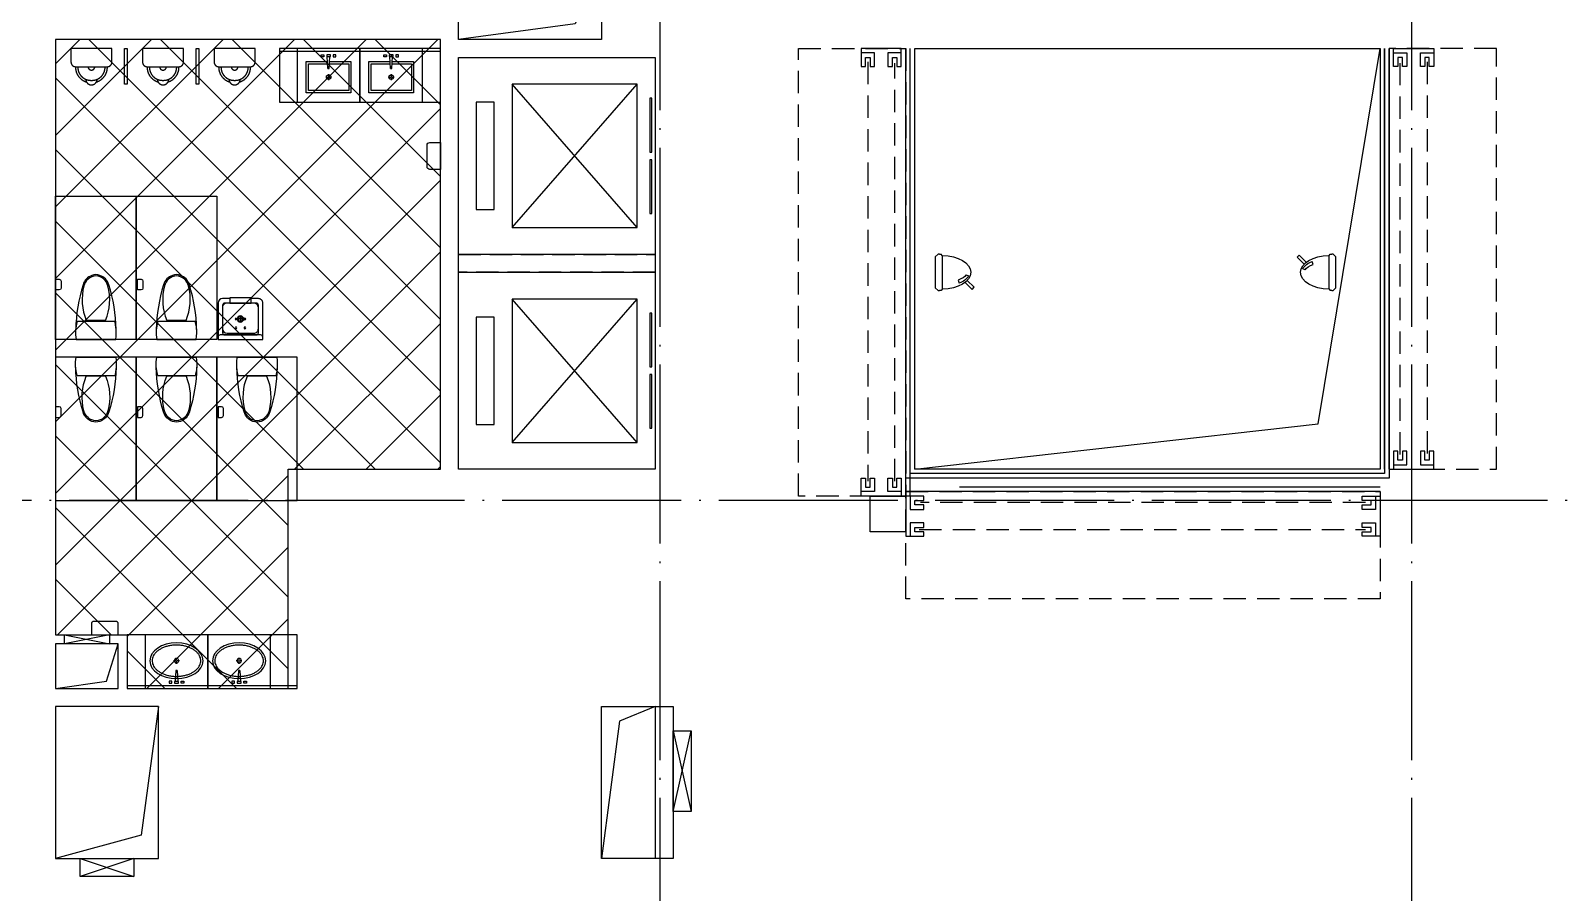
# Model space of a CAD drawing. Extents: x -186750 to 855523, y -12902 to 560425.
# Drawn here: x 715643 to 732738, y 190622 to 200250 of the extents above; entities that cross this region are included whole.
import ezdxf
from ezdxf.xclip import XClip

# ---------------------------------------------------------------- set-up
doc = ezdxf.new("R2010")
doc.units = 0
doc.header["$LTSCALE"] = 1000
doc.header["$MEASUREMENT"] = 0
doc.header["$XCLIPFRAME"] = 0
for name, pattern in [('104-10 轴网$0$DOTE', [2.4200000000000004, 2, -0.2, 0.02, -0.2]), ('X-104 8#10#平面$0$109-34 轴网$0$L1$0$$AUDIT_BAD_LTYPE1', [0]), ('X-104 8#10#平面$0$CACHE', [0.375, 0.25, -0.125]), ('X-104 8#10#平面$0$DASH', [0.35, 0.25, -0.1])]:
    doc.linetypes.add(name, pattern=pattern)
for name, color, linetype in [('104-10 轴网$0$A_AXIS-轴线', 252, '104-10 轴网$0$DOTE'), ('X-104 8#10#平面$0$A-E_栏杆', 252, 'Continuous'), ('X-104 8#10#平面$0$A-E_电梯', 252, 'Continuous'), ('X-104 8#10#平面$0$A-FC', 252, 'X-104 8#10#平面$0$CACHE'), ('X-104 8#10#平面$0$A-I_卫-洁具', 8, 'Continuous'), ('X-104 8#10#平面$0$A-TECH_暖通', 162, 'Continuous'), ('X-104 8#10#平面$0$A-TECH_结构', 252, 'Continuous'), ('X-104 8#10#平面$0$A_STR-砌块墙', 121, 'Continuous'), ('XF-SP', 3, 'Continuous')]:
    doc.layers.add(name, color=color, linetype=linetype)
doc.layers.add('X-104 8#10#平面$0$04-不打印_辅助线', color=165, linetype='Continuous', plot=False)

# ---------------------------------------------------------------- blocks, each defined once
blk = doc.blocks.new('A$C76392DCF')
at = {"layer": 'XF-SP', "color": 1}
for p, q in [((-78.04468458890915, 188.2926807403564, -2.29922149632759), (-63.840915620327, 201.4861493110657, -2.29922149632759)), ((-78.04468458890915, 188.2926807403564, -2.29922149632759), (-78.04468458890915, -188.2926807403564, -2.29922149632759)), ((-47.49468922615051, 201.4861493110657, -2.29922149632759), (-63.840915620327, 201.4861493110657, -2.29922149632759)), ((-47.49468922615051, 201.4861493110657, -2.29922149632759), (-31.14846283197403, 201.4861493110657, -2.29922149632759)), ((0, 172.5532464981079, -2.29922149632759), (-31.14846283197403, 201.4861493110657, -2.29922149632759)), ((0, 172.5532464981079, -2.29922149632759), (0, -172.5532464981079, -2.29922149632759)), ((-433.730224609375, -167.7624659538269, -2.29922149632759), (-357.0223963856697, -91.05463790893555, -2.29922149632759)), ((-409.8053684234619, -191.68732213974, -2.29922149632759), (-433.730224609375, -167.7624659538269, -2.29922149632759)), ((-331.940803527832, -113.8227572441101, -2.29922149632759), (-409.8053684234619, -191.68732213974, -2.29922149632759)), ((-345.656526684761, -27.58694744110107, -2.29922149632759), (-369.1038788557053, -40.43288040161133, -2.29922149632759)), ((-255.8380616307259, -86.14176654815674, -2.29922149632759), (-265.8596476316452, -122.3982391357422, -2.29922149632759)), ((-78.04468458890915, -188.2926807403564, -2.29922149632759), (-63.840915620327, -201.4861493110657, -2.29922149632759)), ((-63.840915620327, -201.4861493110657, -2.29922149632759), (-47.49468922615051, -201.4861493110657, -2.29922149632759)), ((-31.14846283197403, -201.4861493110657, -2.29922149632759), (-47.49468922615051, -201.4861493110657, -2.29922149632759)), ((0, -172.5532464981079, -2.29922149632759), (-31.14846283197403, -201.4861493110657, -2.29922149632759))]:
    blk.add_line(p, q, dxfattribs=at)
for centre, major_axis, ratio, start_param, end_param in [((-78.04468458890915, 0, -2.29922149632759), (318.7224009037018, 8.15662501772944e-07), 0.59077328799756, 1.570796325312355, 4.712388978902148), ((-134.4073477983475, -0.3474969863891602, -2.29922149632759), (244.2400247634274, 1.431923833056956e-06), 0.5929162365196393, 3.422061517546633, 4.1440777588811), ((-133.3314225077629, 5.574321746826172, -2.29922149632759), (222.7212567325529, 7.823074151998268e-07), 0.4930909647677236, 3.448335509540243, 4.129971258990613)]:
    blk.add_ellipse(centre, major_axis=major_axis, ratio=ratio, start_param=start_param, end_param=end_param, dxfattribs=at)
blk = doc.blocks.new('104-10 轴网')
at = {"layer": '104-10 轴网$0$A_AXIS-轴线', "linetype": '104-10 轴网$0$DOTE'}
for p, q in [((137229.5977508624, 40099.99999999987), (137229.5977508621, -6500.000000000186)), ((145629.5977508624, 40099.99999999987), (145629.5977508621, -6500.000000000186)), ((168929.5977508623, 16799.99999999987), (113929.5977508621, 16799.99999999982))]:
    blk.add_line(p, q, dxfattribs=at)
blk = doc.blocks.new('X-104 8#10#平面$0$meae')
for p, q in [((-215.039999999979, 0), (-243.7679999999818, 0)), ((-210, 5.039999999979045), (-210, 32.76000000000931)), ((-176.7359999999753, 0), (-204.9599999999627, 0)), ((-99.54815868195146, 8), (21.68149024352897, 14.3899337600451)), ((-99.54815868195146, -7.999999999941792), (-99.54815868195146, 8)), ((21.68149024352897, -14.3899337601033), (21.68149024352897, 14.3899337600451)), ((-210, -32.25599999999395), (-210, -5.039999999979045)), ((-99.54815868195146, -8.000000000058208), (21.68149024352897, -14.3899337601033))]:
    blk.add_line(p, q)
at = {"const_width": 0.8399999999999999}
blk.add_lwpolyline([(-209.5800000000163, -0.1400000000139698, -0.9999999999999999), (-210.4199999999837, -0.1400000000139698, -0.9999999999999999)], format="xyb", close=True, dxfattribs=at)
for points in [[(17.19145484233741, 81.35012003820157), (40, 81.35012003820157), (39.99999999994179, 51.35012003820157), (17.1914548422792, 51.35012003820157)], [(21.68149024352897, 21.35012003820157), (40, 21.35012003820157), (40, -21.35012003820157), (21.68149024352897, -21.35012003820157)], [(17.19145484233741, -81.35012003820157), (40, -81.35012003820157), (39.99999999994179, -51.35012003820157), (17.1914548422792, -51.35012003820157)]]:
    blk.add_lwpolyline(points, close=True)
blk.add_circle((-210, 0), 25.2)
blk.add_ellipse((-210, 0), major_axis=(0, -296.8388870928175), ratio=0.6737661697857759)
at = {"color": 8}
blk.add_open_spline([(-210, -271.838887092832), (-201.6286662275088, -271.838887092832), (-193.2556980797672, -270.8834744876949), (-176.5567826171755, -267.0318226981908), (-168.2292954665609, -264.1331208487391), (-151.7464247078751, -256.3412992825033), (-143.592075161112, -251.4461166422116), (-127.6688291439204, -239.6628589069005), (-119.9016611408442, -232.7743547918508), (-105.0053654383519, -217.100718463771), (-97.87740360945463, -208.3160983382841), (-84.50442564953119, -189.0367220979533), (-78.25994529254967, -178.5426552897552), (-66.86596525227651, -156.1005802754662), (-61.71665413689334, -144.1531549534993), (-52.68240508378949, -119.1104159536771), (-48.79751711455174, -106.0155586157343), (-42.41598126577446, -79.01830609660828), (-39.91934085072717, -65.11628590768669), (-36.39207964838715, -36.86706837144447), (-35.3614577781409, -22.5202054088586), (-34.79793056182098, 6.244822261855006), (-35.26502483320655, 20.66266644134885), (-37.68259151588427, 49.19399507466005), (-39.63306519814068, 63.30715293157846), (-44.95700291811954, 90.86129060061648), (-48.33046480413759, 104.3019146881416), (-56.39392556494568, 130.1611448710319), (-61.0838973345235, 142.5793309712317), (-71.62818411248736, 166.0733063118532), (-77.48238030000357, 177.1485642623738), (-90.15903716551838, 197.6798496269621), (-96.98112566315103, 207.1352148510632), (-111.3602107425686, 224.2113378457143), (-118.9163064261083, 231.8314545630128), (-134.510733252624, 245.1036245926516), (-142.547481424408, 250.7556368449004), (-158.868371842138, 260.0530890176306), (-167.1509793659789, 263.6999722997425), (-183.7976203592261, 269.0257272459567), (-192.162095878215, 270.7072330619558), (-208.8995512870024, 272.153067119536), (-217.2755150526064, 271.9185741905239), (-234.0031495776493, 269.526916392555), (-242.3573442720808, 267.3679324407713), (-258.9526960913208, 261.0731867576833), (-267.1936322519905, 256.9349128940958), (-283.3781850557425, 246.65468100406), (-291.3201072766096, 240.5117016318836), (-306.6623222918133, 226.2813428560039), (-314.0611830068519, 218.1942343084957), (-328.0653621423407, 200.2301868745126), (-334.6699371464783, 190.353927289194), (-346.859358667396, 169.044026111078), (-352.4439172392595, 157.6110181525), (-362.4072642970132, 133.476927122334), (-366.7859668953461, 120.7763437553076), (-374.1964356524404, 94.43610308453208), (-377.2281845823745, 80.79684587812517), (-381.8495765395346, 52.93462008907227), (-383.4392193020904, 38.71199739631265), (-385.1273327118251, 10.0537408667733), (-385.225804392132, -4.381569712015335), (-383.9285565786413, -33.08909023553133), (-382.5328362500295, -47.36097819061251), (-378.2902226594742, -75.36972922243876), (-375.4433290168527, -89.10625087702647), (-368.3874579074909, -115.6863969620317), (-364.1784936326439, -128.529630749661), (-354.5335200406262, -152.9902308470919), (-349.097582319926, -164.6071133053629), (-337.1786070214584, -186.3198765731067), (-330.6958189697471, -196.415140855941), (-316.9037533847149, -214.843760280055), (-309.5951420506462, -223.1764269854757), (-294.4000191528467, -237.9131964488188), (-286.5148495539906, -244.3169298697612), (-270.41386736813, -255.1213227973203), (-262.1997869724291, -259.5227866767091), (-245.6385630253353, -266.3373192788567), (-237.2919559226721, -268.7527736420161), (-222.6272707111784, -271.2949484957498), (-216.3134306632564, -271.838887092832), (-210, -271.838887092832)], degree=3, knots=[0, 0, 0, 0, 0.1541728099079682, 0.1541728099079682, 0.3083456198159364, 0.3083456198159364, 0.4625184297239047, 0.4625184297239047, 0.6166912396318729, 0.6166912396318729, 0.7708640495398411, 0.7708640495398411, 0.9250368594478093, 0.9250368594478093, 1.079209669355778, 1.079209669355778, 1.233382479263746, 1.233382479263746, 1.387555289171714, 1.387555289171714, 1.541728099079682, 1.541728099079682, 1.69590090898765, 1.69590090898765, 1.850073718895619, 1.850073718895619, 2.004246528803587, 2.004246528803587, 2.158419338711555, 2.158419338711555, 2.312592148619523, 2.312592148619523, 2.466764958527492, 2.466764958527492, 2.62093776843546, 2.62093776843546, 2.775110578343428, 2.775110578343428, 2.929283388251396, 2.929283388251396, 3.083456198159364, 3.083456198159364, 3.237629008067333, 3.237629008067333, 3.391801817975301, 3.391801817975301, 3.545974627883269, 3.545974627883269, 3.700147437791237, 3.700147437791237, 3.854320247699206, 3.854320247699206, 4.008493057607174, 4.008493057607174, 4.162665867515142, 4.162665867515142, 4.31683867742311, 4.31683867742311, 4.471011487331078, 4.471011487331078, 4.625184297239047, 4.625184297239047, 4.779357107147015, 4.779357107147015, 4.933529917054983, 4.933529917054983, 5.087702726962951, 5.087702726962951, 5.24187553687092, 5.24187553687092, 5.396048346778888, 5.396048346778888, 5.550221156686856, 5.550221156686856, 5.704393966594824, 5.704393966594824, 5.858566776502792, 5.858566776502792, 6.012739586410761, 6.012739586410761, 6.166912396318729, 6.166912396318729, 6.283185307179586, 6.283185307179586, 6.283185307179586, 6.283185307179586], dxfattribs=at)
at = {"layer": 'X-104 8#10#平面$0$04-不打印_辅助线'}
blk.add_lwpolyline([(-499.9999999998836, -349.9999999999418), (-499.9999999998836, 350.0000000000582), (100.0000000001164, 350.0000000000582), (100.0000000001164, -349.9999999999418)], close=True, dxfattribs=at)
blk = doc.blocks.new('X-104 8#10#平面$0$A-toilet-F2$0$A-toilet-F3$0$$plan$00000388')
for p, q in [((-202.5, -209.53125), (-202.5, 209.53125)), ((0, -220.78125), (0, 220.78125)), ((-211.7636100000016, 107.6506163835302), (-211.7636100000016, -107.6506388835276))]:
    blk.add_line(p, q)
blk.add_lwpolyline([(-202.4999999999999, -209.5312499999999), (-151.5815775000015, -220.9312574999972), (-102.2263650000007, -226.3893074999992), (-50.17650749999908, -226.3893074999992), (8.526512829121202e-14, -220.7812499999999)])
for centre, radius, start, end in [((-70.50223739520334, -1596.893304158019), 1822.905267548176, 91.22236801686525, 107.2477400730136), ((-76.17188249999913, -236.25), 463.3354349999999, 97.73994600000086, 105.8219819999994), ((-76.17188249999913, -236.25), 463.3354349999999, 80.5376779999934, 97.73994600000086), ((-595.175017904075, 0), 128.7061108459815, 159.5476091936029, 200.4523908063857), ((-562.4982811024126, -12.18639293920603), 163.5812782416205, 107.2477400730136, 159.5476091936029), ((-580.3665348804823, -1.124999869261956e-05), 128.7061108459815, 136.8542646013629, 223.1457353986371), ((-555.5449209055997, -23.26485846064998), 162.7261878014058, 104.7785650587778, 136.8542646013629), ((-443.4417002224786, -448.2021481943076), 602.2018211347165, 67.37374387746667, 104.7785650587778), ((-562.4982811024126, 12.18639293920603), 163.5812782416205, 200.4523908063857, 252.7522599269864), ((-555.5449209055997, 23.26483596065259), 162.7261878014058, 223.1457353986371, 255.2214349412222), ((-70.50223739520334, 1596.893304158019), 1822.905267548176, 252.7522599269864, 268.7776319831348), ((-443.4417002224786, 448.2021256943101), 602.2018211347165, 255.2214349412222, 292.6262561225334)]:
    blk.add_arc(centre, radius, start, end)
blk = doc.blocks.new('X-104 8#10#平面$0$hgfasg')
at = {"layer": 'X-104 8#10#平面$0$04-不打印_辅助线'}
blk.add_lwpolyline([(-450, 1599.999999999709), (450, 1599.999999999651), (450, -3.492459654808044e-10), (-450, -2.91038304567337e-10)], close=True, dxfattribs=at)
at = {"rotation": 270}
blk.add_blockref('X-104 8#10#平面$0$A-toilet-F2$0$A-toilet-F3$0$$plan$00000388', (0, 0), dxfattribs=at)
blk = doc.blocks.new('X-104 8#10#平面$0$hgfd')
at = {"color": 8}
for p, q in [((-38.49999971458601, 228.000000048185), (38.50000028541399, 227.9999999518077)), ((3.335953806526959e-07, 266.5000000000036), (2.372253220528364e-07, 189.5000000000036))]:
    blk.add_line(p, q, dxfattribs=at)
for points in [[(250, -3.504792402964085e-07), (-249.9999999999927, 3.504792402964085e-07), (-249.9999994917889, 406.0000003504792, -0.4142135623732199), (-199.9999994292011, 456.0000002878987), (-119.9999994292084, 456.0000001877597), (-119.9999994166865, 466.000000187767), (120.0000005833208, 465.9999998122548), (120.0000005708062, 455.9999998122548), (200.000000570777, 455.9999997121158, -0.414213562372991), (250.0000005081893, 405.9999996495353)], [(175.000000062566, 49.99999974339516), (-174.9999999374049, 50.00000025659756, -0.4142135623730927), (-199.9999999061183, 75.00000028789145), (-199.9999995230974, 381.0000002878987, -0.414213562373095), (-174.9999994917962, 406.0000002565976), (175.0000005082111, 405.9999997434024, -0.4142135623731322), (200.0000004769245, 380.9999997121085), (200.0000000938744, 74.99999971210127, -0.4142135623730573)], [(250, -3.504792402964085e-07), (-249.9999999999927, 3.504792402964085e-07), (-249.9999999686988, 25.00000035048652, -0.4142135623730971), (-224.9999999373977, 50.00000031918535), (225.0000000625878, 49.99999968082193, -0.4142135623730932), (250.0000000313012, 24.99999964952804)]]:
    blk.add_lwpolyline(points, format="xyb", close=True)
blk.add_lwpolyline([(120.0000005708062, 455.9999998122548), (200.000000570777, 455.9999997121158, -0.414213562373095), (250.0000005081893, 405.9999996495353), (250, -3.504792402964085e-07), (-249.9999999999927, 3.504792402964085e-07), (-249.9999994917889, 406.0000003504792, -0.4142135623730929), (-199.9999994292011, 456.0000002878987), (-119.9999994292084, 456.0000001877597)], format="xyb")
blk.add_lwpolyline([(150.0000000876389, 69.99999977469633), (-149.9999999123756, 70.00000022531094, -0.4142135623730976), (-199.9999998497879, 120.0000002878915), (-199.9999995543913, 356.0000002878842, -0.414213562373095), (-149.9999994918035, 406.0000002253037), (150.0000005081965, 405.9999997746963, -0.414213562373095), (200.0000004456087, 355.9999997121085), (200.0000001502194, 119.9999997121231, -0.4142135623731096)], format="xyb", close=True, dxfattribs=at)
blk.add_lwpolyline([(120.0000005082184, 405.9999998122476), (-119.9999994917889, 406.0000001877524), (-119.9999994166865, 466.000000187767), (120.0000005833208, 465.9999998122548)], close=True)
for centre, radius in [((-49.99999971457146, 228.0000000625914), 10), ((2.854139893315732e-07, 228.0000000000036), 35), ((50.00000028542127, 227.9999999374159), 10), ((-49.99999983975431, 128.0000000625841), 10), ((50.00000016025297, 127.9999999374159), 10)]:
    blk.add_circle(centre, radius)
blk.add_circle((2.854139893315732e-07, 228.0000000000036), 25, dxfattribs=at)
blk = doc.blocks.new('X-104 8#10#平面$0$卫生间')
at = {"layer": 'X-104 8#10#平面$0$A-I_卫-洁具', "ltscale": 0.1}
blk.add_lwpolyline([(29249.99997658384, 18300.0000078821), (31149.99997658456, 18300.00000788411), (31149.99997658456, 18900.00000788411), (29249.99997658384, 18900.0000078821)], close=True, dxfattribs=at)
blk.add_lwpolyline([(29249.9999765839, 18900.00000788417), (29249.9999765839, 18870.00000788417), (31149.99997652085, 18870.00000788397), (31149.99997652428, 18900.00000788411)], dxfattribs=at)
for points in [[(31549.99997658755, 18300.00000787908), (31249.99997658755, 18300.00000787908), (31249.99997658755, 18180.00000787896, 0.414213562373095), (31279.99997658755, 18150.00000787896), (31519.99997658755, 18150.00000787896, 0.414213562373095), (31549.99997658755, 18180.00000787896)], [(27649.9999765533, 12800.00000788734), (27649.9999765533, 13100.00000788734), (27769.99997655342, 13100.00000788734, -0.414213562373095), (27799.99997655342, 13070.00000788734), (27799.99997655342, 12830.00000788734, -0.414213562373095), (27769.99997655342, 12800.00000788734)]]:
    blk.add_lwpolyline(points, format="xyb", close=True, dxfattribs=at)
at = {"layer": 'X-104 8#10#平面$0$A-I_卫-洁具'}
for points in [[(30074.99997657166, 15851.95678070415), (30074.99997657168, 15771.95678070415, 0.4142135623730523), (30094.99997657168, 15751.95678070415), (30134.99997657171, 15751.95678070415), (30134.99997657169, 15871.95678070415), (30094.99997657166, 15871.95678070415, 0.4142135623731306)], [(30974.99997657155, 15851.95678070412), (30974.99997657156, 15771.95678070412, 0.4142135623730523), (30994.99997657156, 15751.95678070412), (31034.99997657159, 15751.95678070412), (31034.99997657158, 15871.95678070412), (30994.99997657155, 15871.95678070412, 0.4142135623731306)], [(31889.99997657165, 15851.95678070426), (31889.99997657166, 15771.95678070426, 0.4142135623730523), (31909.99997657166, 15751.95678070426), (31949.99997657169, 15751.95678070426), (31949.99997657168, 15871.95678070426), (31909.99997657165, 15871.95678070426, 0.4142135623731306)], [(30974.99997657155, 14348.04323506608), (30974.99997657156, 14428.04323506608, -0.4142135623730523), (30994.99997657156, 14448.04323506608), (31034.99997657159, 14448.04323506608), (31034.99997657158, 14328.04323506608), (30994.99997657155, 14328.04323506608, -0.4142135623731306)], [(31889.99997657163, 14348.04323506594), (31889.99997657166, 14428.04323506594, -0.4142135623730523), (31909.99997657166, 14448.04323506594), (31949.99997657169, 14448.04323506594), (31949.99997657166, 14328.04323506594), (31909.99997657163, 14328.04323506594, -0.4142135623731306)]]:
    blk.add_lwpolyline(points, format="xyb", close=True, dxfattribs=at)
at = {"layer": 'X-104 8#10#平面$0$A-I_卫-洁具', "ltscale": 0.1, "xscale": -1}
for name, p, rotation in [('X-104 8#10#平面$0$meae', (29899.9999765845, 18800.00000788434), 270), ('X-104 8#10#平面$0$meae', (30599.9999765845, 18800.00000788411), 270), ('X-104 8#10#平面$0$hgfd', (29884.99997657168, 15000.00000755693), 180)]:
    blk.add_blockref(name, p, dxfattribs=dict(at, rotation=rotation))
for p in [(29699.99997657168, 15200.000007897), (30599.99997657168, 15200.00000788565), (31499.99997657168, 15200.00000788539)]:
    blk.add_blockref('X-104 8#10#平面$0$hgfasg', p, dxfattribs=at)
at = {"layer": 'X-104 8#10#平面$0$A-I_卫-洁具', "ltscale": 0.1, "rotation": 180}
for p in [(30599.99997657168, 15000.00000789596), (31499.99997657168, 15000.00000788481)]:
    blk.add_blockref('X-104 8#10#平面$0$hgfasg', p, dxfattribs=at)
blk = doc.blocks.new('X-104 8#10#平面$0$dfsdgf')
at = {"layer": 'X-104 8#10#平面$0$A-E_栏杆'}
for points in [[(249.9999999999673, -5049.999978165768), (249.9999999969223, -250.0000139501353), (5649.99999998985, -250.0000279002707), (5649.999999992895, -5049.999992115903)], [(299.9999999999673, -5049.999978165768), (299.9999999969514, -300.0000139501353), (5599.99999998985, -300.0000279002707), (5599.999999992895, -5049.999992115903)]]:
    blk.add_lwpolyline(points, dxfattribs=at)
blk = doc.blocks.new('X-104 8#10#平面$0$fdhggh')
at = {"layer": 'X-104 8#10#平面$0$04-不打印_辅助线', "linetype": 'X-104 8#10#平面$0$109-34 轴网$0$L1$0$$AUDIT_BAD_LTYPE1'}
h = blk.add_hatch(dxfattribs=at)
h.set_pattern_fill('多孔材料', color=256, scale=200)
h.set_pattern_definition([(45, (-111356.9507218327, 178200.0000000005), (-400.0004066222933, 400.0004066222933), []), (135, (-111356.9507218327, 178200.0000000005), (-400.0004066222933, -400.0004066222933), [])])
h.paths.add_polyline_path([(14350.00002345038, 200149.9983616374), (10050.00002342847, 200149.9983616374), (10050.0000234285, 193499.9983616375), (10850.00002341266, 193499.9983616375), (10850.00002341272, 192899.9983616325), (12650.00002341619, 192899.9983616323), (12650.00002341621, 195349.9983834741), (14350.0000234468, 195349.9983834712)])
blk.add_lwpolyline([(14350.00002345038, 200149.9983616374), (10050.00002342847, 200149.9983616374), (10050.0000234285, 193499.9983616375), (10850.00002341266, 193499.9983616375), (10850.00002341272, 192899.9983616325), (12650.00002341619, 192899.9983616323), (12650.00002341621, 195349.9983834741), (14350.0000234468, 195349.9983834712), (14350.00002345035, 200149.9983616375)], close=True, dxfattribs=at)
at = {"layer": 'X-104 8#10#平面$0$A-TECH_结构', "linetype": 'X-104 8#10#平面$0$109-34 轴网$0$L1$0$$AUDIT_BAD_LTYPE1'}
blk.add_lwpolyline([(19650.00000000835, 200049.9983616325), (24850.00000000271, 200049.9983616325), (24850.00000013431, 195350.0000209255), (19650.00000013996, 195350.0000209255)], close=True, dxfattribs=at)
blk = doc.blocks.new('A-电梯2222')
for p, q in [((-599.9999999888532, 1800.000000028485), (-599.9999999888532, 2000.000000028485)), ((-599.9999999888532, 2000.000000028485), (599.999999990192, 2000.000000027969)), ((599.999999990192, 2000.000000027969), (599.999999990192, 1800.000000028027)), ((599.999999990192, 1800.000000028027), (-599.9999999888532, 1800.000000028485)), ((-800.0000000021246, 200.0000000191649), (-800.0000000016589, 1600.000000013759)), ((-800.0000000016589, 1600.000000013759), (800.0000000027649, 1600.000000013068)), ((800.0000000027649, 1600.000000013068), (-800.0000000021246, 200.0000000191649)), ((800.0000000021828, 200.0000000184664), (-800.0000000016589, 1600.000000013759)), ((800.0000000027649, 1600.000000013068), (800.0000000021828, 200.0000000184664)), ((800.0000000021828, 200.0000000184664), (-800.0000000021246, 200.0000000191649))]:
    blk.add_line(p, q)
for points in [[(-1100, 0), (1100, 0), (1100, 2200.000000000007), (-1100, 2200.000000000007)], [(-643.3333333326736, 38.08112883746799), (-643.3333333326736, 58.97966308711329), (-43.33333333267365, 58.97966308711329), (-43.33333333267365, 38.08112883746799)], [(43.33333333273185, 38.0811288371915), (43.33333333273185, 58.97966308683681), (643.3333333327319, 58.97966308683681), (643.3333333327319, 38.0811288371915)]]:
    blk.add_lwpolyline(points, close=True)
blk = doc.blocks.new('X-104 8#10#平面$0$jhat')
for p, q in [((-395, -250.0000000000582), (-395, 249.9999999999418)), ((-395, 249.9999999999418), (-44.99999999994179, 249.9999999999418)), ((-44.99999999994179, 249.9999999999418), (-44.99999999994179, 11.73657725605881)), ((-219.9999999999418, 32.25599999987753), (-219.9999999999418, 5.03999999986263)), ((-124.8214514199644, 8.000000000058208), (11.68149024352897, 14.3899337601033)), ((-124.8214514199644, 7.999999999941792), (-124.8214514199644, -8.000000000058208)), ((11.68149024352897, 14.3899337601033), (11.68149024352897, -14.3899337601033)), ((-225.0399999999208, -1.164153218269348e-10), (-253.7679999999236, -1.164153218269348e-10)), ((-219.9999999999418, -5.040000000095461), (-219.9999999999418, -32.76000000012573)), ((-186.7359999999171, -1.164153218269348e-10), (-214.9599999999045, -1.164153218269348e-10)), ((-124.8214514199644, -8.000000000058208), (11.68149024352897, -14.3899337601033)), ((-44.99999999994179, -12.38077738613356), (-44.99999999994179, -250.0000000000582)), ((-44.99999999994179, -250.0000000000582), (-395, -250.0000000000582))]:
    blk.add_line(p, q)
at = {"color": 8}
blk.add_lwpolyline([(-69.99999999994179, -11.06304409715813), (-69.99999999994179, -225.0000000000582), (-370, -225.0000000000582), (-370, 224.9999999999418), (-69.99999999994179, 224.9999999999418), (-69.99999999994179, 10.56628493819153)], dxfattribs=at)
at = {"ltscale": 1000, "const_width": 0.8399999999999999}
blk.add_lwpolyline([(-219.5799999999581, 0.1399999998975545, 0.9999999999999999), (-220.4199999999255, 0.1399999998975545, 0.9999999999999999)], format="xyb", close=True, dxfattribs=at)
for points in [[(7.191454842337407, 81.35012003820157), (30, 81.35012003820157), (30, 51.35012003820157), (7.191454842337407, 51.35012003820157)], [(11.68149024352897, -21.35012003820157), (30, -21.35012003820157), (30, 21.35012003820157), (11.68149024352897, 21.35012003820157)], [(7.191454842337407, -81.35012003820157), (30, -81.35012003820157), (30, -51.35012003820157), (7.191454842337407, -51.35012003820157)]]:
    blk.add_lwpolyline(points, close=True)
blk.add_circle((-219.9999999999418, -1.164153218269348e-10), 25.2)
at = {"layer": 'X-104 8#10#平面$0$04-不打印_辅助线'}
blk.add_lwpolyline([(100.0000000001164, -350), (100.0000000000582, 350), (-499.9999999999418, 350), (-499.9999999998836, -350)], close=True, dxfattribs=at)
blk = doc.blocks.new('X-104 8#10#平面$0$A-toilet-F2$0$A-toilet-F3$0$xb')
for p, q in [((177.7999999998137, 203.2000000000698), (-177.7999999993481, 203.1999999994878)), ((-228.5999999991618, 152.3999999994412), (-228.6000000010245, 9.313225746154785e-10)), ((-228.6000000010245, 9.313225746154785e-10), (228.6000000010245, -9.313225746154785e-10)), ((228.6000000010245, -9.313225746154785e-10), (228.6000000005588, 152.3999999997905))]:
    blk.add_line(p, q)
for centre, radius, start, end in [((-6.349999998696148, 209.549999998766), 171.56755229355, 106.6068803142738, 182.1210963969083), ((-6.349999998696148, 209.549999998766), 146.16755229355, 87.87890362284142, 182.1210963969083), ((9.313225746154785e-10, 342.8999999993248), 63.50000000000001, 1.07073087239469, 178.9292691276053), ((6.350000001490116, 209.549999998766), 146.16755229355, 357.8789036030917, 92.12109637715858), ((6.350000001490116, 209.549999998766), 171.56755229355, 357.8789036030917, 73.39311968572625), ((-177.7999999993481, 152.3999999992084), 50.8, 90, 180), ((1.396983861923218e-09, 203.1999999987893), 38.1, 0, 180), ((177.8000000002794, 152.3999999997905), 50.8, 0, 90)]:
    blk.add_arc(centre, radius, start, end)
blk = doc.blocks.new('X-104 8#10#平面$0$8#核心筒')
at = {"layer": 'X-104 8#10#平面$0$A-I_卫-洁具', "ltscale": 0.1}
for points in [[(10819.99873398323, 21849.99836163709), (10849.99873398323, 21849.99836163709), (10849.99873398323, 21449.99836163709), (10819.99873398323, 21449.99836163709)], [(11619.99873398323, 21849.99836163709), (11649.99873398323, 21849.99836163709), (11649.99873398323, 21449.99836163709), (11619.99873398323, 21449.99836163709)], [(14350.0000234468, 21849.99836163723), (12550.0000234468, 21849.99836163723), (12550.0000234468, 21249.99836163723), (14350.0000234468, 21249.99836163723)]]:
    blk.add_lwpolyline(points, close=True, dxfattribs=at)
blk.add_lwpolyline([(12550.0000234468, 21849.99836163723), (12550.0000234468, 21819.99836163723), (14350.00002344692, 21819.99836163712), (14350.00002345035, 21849.99836163729)], dxfattribs=at)
at = {"layer": 'X-104 8#10#平面$0$A-TECH_结构', "linetype": 'X-104 8#10#平面$0$DASH'}
blk.add_lwpolyline([(14550.00002344679, 19549.99838346642), (16750.00002344628, 19549.99838346642), (16750.00002344628, 19349.99836162853), (14550.00002344679, 19349.99836162853)], close=True, dxfattribs=at)
at = {"layer": 'X-104 8#10#平面$0$A-E_电梯', "xscale": -1, "rotation": 90}
for p in [(16750.0000234468, 20649.99838346642), (16750.0000234468, 18249.99838346642)]:
    blk.add_blockref('A-电梯2222', p, dxfattribs=at)
at = {"layer": 'X-104 8#10#平面$0$A-I_卫-洁具', "ltscale": 0.1}
for name, p, rotation in [('X-104 8#10#平面$0$A-toilet-F2$0$A-toilet-F3$0$xb', (10450.00002342847, 21849.99836163712), 180), ('X-104 8#10#平面$0$A-toilet-F2$0$A-toilet-F3$0$xb', (11250.00002342847, 21849.99836163712), 180), ('X-104 8#10#平面$0$A-toilet-F2$0$A-toilet-F3$0$xb', (12050.00002342847, 21849.99836163712), 180), ('X-104 8#10#平面$0$jhat', (13100.0000234468, 21749.99836163723), 90), ('X-104 8#10#平面$0$jhat', (13800.0000234468, 21749.99836163723), 90)]:
    blk.add_blockref(name, p, dxfattribs=dict(at, rotation=rotation))
blk = doc.blocks.new('X-104 8#10#平面$0$fdsgdfh')
at = {"layer": 'X-104 8#10#平面$0$A-TECH_结构', "linetype": 'X-104 8#10#平面$0$109-34 轴网$0$L1$0$$AUDIT_BAD_LTYPE1'}
for points in [[(18850.00000000291, 25249.99999999994), (20253.73374423392, 25389.46087554155), (20350.00000000176, 25949.99836163723)], [(8450.006772121327, 23450.00106368423), (8450.006772121327, 22149.99999212002), (8921.005071387859, 22309.13151894271), (9050.00674062816, 23450.00099037576), (8450.006772121327, 23450.00099037576)], [(16150.00002344656, 22849.99999211542), (15853.91086440366, 22126.21603221793), (14550.00002344651, 21949.99999211269)], [(16750.00000000237, 14499.99836163232), (16349.02608525718, 14334.72744898006), (16149.99999999524, 12799.99836202263)]]:
    blk.add_lwpolyline(points, dxfattribs=at)
for points in [[(20350.00000000176, 25949.99836163723), (18850.00000000339, 25949.99836163723), (18850.00000000288, 25249.99999999994), (20350.0000000013, 25249.99999999994)], [(8450.000026823487, 24849.99997205439), (9050.000041363295, 24849.99997205439), (9050.000041363295, 23550.00099037652), (8450.000026823487, 23550.00099037652)], [(8450.006772121327, 23450.00106368423), (9050.000045112247, 23450.00106368423), (9050.000045112247, 22149.99999212078), (8450.006772121327, 22149.99999212078)], [(14550.00002344657, 22849.99999211542), (16150.00002344656, 22849.99999211542), (16150.00002344656, 21949.99999211269), (14550.00002344657, 21949.99999211269)], [(10750.0000234124, 15199.99999212098), (10050.00002342812, 15199.99999212098), (10050.00002342812, 14699.99999211595), (10750.0000234124, 14699.99999211595)], [(11199.99999999686, 14499.99999211586), (10050.00002342826, 14499.99999211586), (10050.00002342826, 12799.99999250611), (11199.99999999686, 12799.99999250611)], [(16149.99999999524, 14499.99836163234), (16750.00000000237, 14499.99836163232), (16750.00000000237, 12799.9983620226), (16149.99999999524, 12799.99836202263)]]:
    blk.add_lwpolyline(points, close=True, dxfattribs=at)
at = {"layer": 'X-104 8#10#平面$0$A-TECH_结构'}
for points in [[(8450.000072856463, 23550.000963775), (8450.000026823487, 24849.99997205439), (9050.000045371824, 24850.000040969), (8862.080341181427, 23718.58417392988)], [(24449.99990949356, 23549.99995995202), (24449.99995292602, 24849.99994988367), (24999.99999660569, 24849.99997068744), (24818.80254176581, 23659.58259681691)], [(24449.99993120979, 24849.9999638038), (24999.9999999967, 24849.999988519), (24999.9999999967, 23550.00006035736), (24449.99993120979, 23550.00003564221)]]:
    blk.add_lwpolyline(points, close=True, dxfattribs=at)
for points in [[(10050.00002342812, 14699.99999211595), (10619.39593914832, 14782.85818737998), (10750.0000234124, 15199.99999212098)], [(11199.99999999703, 14499.99999211586), (11005.12674833491, 13061.95794338497), (10050.00002342826, 12799.99999250611)]]:
    blk.add_lwpolyline(points, dxfattribs=at)
blk = doc.blocks.new('*U207')
at = {"layer": 'X-104 8#10#平面$0$A-E_栏杆'}
for points in [[(-5299.999999989996, 50), (0, 50)], [(-5299.999999989996, 0), (-599.9999999950014, 0)]]:
    blk.add_lwpolyline(points, dxfattribs=at)
at = {"layer": 'X-104 8#10#平面$0$A-FC'}
for p, q in [((-150.1205822191259, 475.0000000123109), (-5135.222420518556, 474.9995015044406)), ((-5135.222420518556, 173.9195319662686), (-164.7775794651534, 173.9200283635582))]:
    blk.add_line(p, q, dxfattribs=at)
blk.add_lwpolyline([(0, 50), (-5299.999999990636, 50), (-5299.999999990636, 1250.000000000786), (0, 1250.000000000786)], close=True, dxfattribs=at)
at = {"layer": 'X-104 8#10#平面$0$A-FC', "ltscale": 1000}
for points in [[(-5249.999999982399, 100.0000000116124), (-5249.999999984029, 250.0000000111468), (-5099.999999984262, 250.0000000130094), (-5099.999999983331, 200.0000000130094), (-5199.999999983331, 200.0000000111468), (-5199.999999982865, 150.0000000120781), (-5099.999999983098, 150.0000000130094), (-5099.999999982399, 100.0000000130094), (-5299.999999983796, 100.0000000041618), (-5299.999999987464, 550.0000000041618), (-5099.999999985193, 550.0000000130094), (-5099.999999984728, 500.0000000130094), (-5199.999999984728, 500.0000000120781), (-5199.999999983796, 450.0000000116124), (-5099.999999984029, 450.0000000125438), (-5099.999999984029, 400.0000000130094), (-5249.999999983796, 400.0000000111468), (-5249.999999985193, 550.0000000116124)], [(-50.00000000130967, 100.0000000071886), (-49.99999999967986, 250.000000006723), (-199.999999999447, 250.0000000085856), (-200.0000000003783, 200.0000000085856), (-100.0000000003783, 200.000000006723), (-100.000000000844, 150.0000000076543), (-200.0000000006112, 150.0000000085856), (-200.0000000013097, 100.0000000085856), (8.731149137020111e-11, 99.99999999973807), (3.754394128918648e-09, 549.9999999997381), (-199.9999999985157, 550.0000000085856), (-199.9999999989814, 500.0000000085856), (-99.99999999898137, 500.0000000076543), (-99.99999999991269, 450.0000000071886), (-199.9999999996799, 450.00000000812), (-199.9999999996799, 400.0000000085856), (-49.99999999991269, 400.000000006723), (-49.9999999985157, 550.0000000071886)]]:
    blk.add_lwpolyline(points, dxfattribs=at)
blk = doc.blocks.new('*U208')
at = {"layer": 'X-104 8#10#平面$0$A-E_栏杆'}
for points in [[(-4999.999979327851, 50), (0, 50)], [(-4999.999979327851, 0), (-299.999979332857, 0)]]:
    blk.add_lwpolyline(points, dxfattribs=at)
at = {"layer": 'X-104 8#10#平面$0$A-FC'}
for p, q in [((-150.1205822191259, 475.0000000123109), (-4835.222399856411, 474.9995015044406)), ((-4835.222399856411, 173.9195319662686), (-164.7775794651534, 173.9200283635582))]:
    blk.add_line(p, q, dxfattribs=at)
blk.add_lwpolyline([(0, 50), (-4999.999979328491, 50), (-4999.999979328491, 1250.000000000786), (0, 1250.000000000786)], close=True, dxfattribs=at)
at = {"layer": 'X-104 8#10#平面$0$A-FC', "ltscale": 1000}
for points in [[(-4949.999979320255, 100.0000000116124), (-4949.999979321885, 250.0000000111468), (-4799.999979322118, 250.0000000130094), (-4799.999979321186, 200.0000000130094), (-4899.999979321186, 200.0000000111468), (-4899.999979320721, 150.0000000120781), (-4799.999979320954, 150.0000000130094), (-4799.999979320255, 100.0000000130094), (-4999.999979321652, 100.0000000041618), (-4999.999979325319, 550.0000000041618), (-4799.999979323049, 550.0000000130094), (-4799.999979322583, 500.0000000130094), (-4899.999979322583, 500.0000000120781), (-4899.999979321652, 450.0000000116124), (-4799.999979321885, 450.0000000125438), (-4799.999979321885, 400.0000000130094), (-4949.999979321652, 400.0000000111468), (-4949.999979323049, 550.0000000116124)], [(-50.00000000130967, 100.0000000071886), (-49.99999999967986, 250.000000006723), (-199.999999999447, 250.0000000085856), (-200.0000000003783, 200.0000000085856), (-100.0000000003783, 200.000000006723), (-100.000000000844, 150.0000000076543), (-200.0000000006112, 150.0000000085856), (-200.0000000013097, 100.0000000085856), (8.731149137020111e-11, 99.99999999973807), (3.754394128918648e-09, 549.9999999997381), (-199.9999999985157, 550.0000000085856), (-199.9999999989814, 500.0000000085856), (-99.99999999898137, 500.0000000076543), (-99.99999999991269, 450.0000000071886), (-199.9999999996799, 450.00000000812), (-199.9999999996799, 400.0000000085856), (-49.99999999991269, 400.000000006723), (-49.9999999985157, 550.0000000071886)]]:
    blk.add_lwpolyline(points, dxfattribs=at)
blk = doc.blocks.new('*U209')
at = {"layer": 'X-104 8#10#平面$0$A-E_栏杆'}
for points in [[(-4699.998361631831, 50), (0, 50)], [(-4699.998361631831, 0), (0.001638363162783207, 0)]]:
    blk.add_lwpolyline(points, dxfattribs=at)
at = {"layer": 'X-104 8#10#平面$0$A-FC'}
for p, q in [((-150.1205822191259, 475.0000000123109), (-4535.220782160392, 474.9995015044406)), ((-4535.220782160392, 173.9195319662686), (-164.7775794651534, 173.9200283635582))]:
    blk.add_line(p, q, dxfattribs=at)
blk.add_lwpolyline([(0, 50), (-4699.998361632472, 50), (-4699.998361632472, 1250.000000000786), (0, 1250.000000000786)], close=True, dxfattribs=at)
at = {"layer": 'X-104 8#10#平面$0$A-FC', "ltscale": 1000}
for points in [[(-4649.998361624235, 100.0000000116124), (-4649.998361625865, 250.0000000111468), (-4499.998361626098, 250.0000000130094), (-4499.998361625167, 200.0000000130094), (-4599.998361625167, 200.0000000111468), (-4599.998361624701, 150.0000000120781), (-4499.998361624934, 150.0000000130094), (-4499.998361624235, 100.0000000130094), (-4699.998361625632, 100.0000000041618), (-4699.998361629299, 550.0000000041618), (-4499.998361627029, 550.0000000130094), (-4499.998361626564, 500.0000000130094), (-4599.998361626564, 500.0000000120781), (-4599.998361625632, 450.0000000116124), (-4499.998361625865, 450.0000000125438), (-4499.998361625865, 400.0000000130094), (-4649.998361625632, 400.0000000111468), (-4649.998361627029, 550.0000000116124)], [(-50.00000000130967, 100.0000000071886), (-49.99999999967986, 250.000000006723), (-199.999999999447, 250.0000000085856), (-200.0000000003783, 200.0000000085856), (-100.0000000003783, 200.000000006723), (-100.000000000844, 150.0000000076543), (-200.0000000006112, 150.0000000085856), (-200.0000000013097, 100.0000000085856), (8.731149137020111e-11, 99.99999999973807), (3.754394128918648e-09, 549.9999999997381), (-199.9999999985157, 550.0000000085856), (-199.9999999989814, 500.0000000085856), (-99.99999999898137, 500.0000000076543), (-99.99999999991269, 450.0000000071886), (-199.9999999996799, 450.00000000812), (-199.9999999996799, 400.0000000085856), (-49.99999999991269, 400.000000006723), (-49.9999999985157, 550.0000000071886)]]:
    blk.add_lwpolyline(points, dxfattribs=at)
blk = doc.blocks.new('X-104 8#10#平面$0$dsrr')
at = {"layer": 'X-104 8#10#平面$0$A-TECH_结构', "color": 2, "linetype": 'X-104 8#10#平面$0$109-34 轴网$0$L1$0$$AUDIT_BAD_LTYPE1'}
blk.add_lwpolyline([(-6049.999999991735, 50.00002764243982), (-5649.999999991735, 50.00002764243982), (-5649.999999991735, -349.9999863076664), (-6049.999999991735, -349.9999863076664)], close=True, dxfattribs=at)
at = {"linetype": 'X-104 8#10#平面$0$109-34 轴网$0$L1$0$$AUDIT_BAD_LTYPE1'}
for name, p, rotation in [('*U208', (-5599.999999993452, 5050.00000697092), 90), ('*U207', (-5649.999999990396, 150.0000276421779), 179.9999999999999)]:
    blk.add_blockref(name, p, dxfattribs=dict(at, rotation=rotation))
at = {"linetype": 'X-104 8#10#平面$0$109-34 轴网$0$L1$0$$AUDIT_BAD_LTYPE1', "xscale": -1, "rotation": 270}
blk.add_blockref('*U209', (-299.9999999975262, 5049.998361632315), dxfattribs=at)
blk = doc.blocks.new('*U265')
at = {"linetype": 'X-104 8#10#平面$0$109-34 轴网$0$L1$0$$AUDIT_BAD_LTYPE1'}
for p, q in [((0, 0), (900, -200)), ((900, 0), (0, -200))]:
    blk.add_line(p, q, dxfattribs=at)
blk.add_lwpolyline([(0, 0), (900, 0), (900, -200), (0, -200)], close=True, dxfattribs=at)
blk = doc.blocks.new('X-104 8#10#平面$0$rrttg')
at = {"linetype": 'X-104 8#10#平面$0$109-34 轴网$0$L1$0$$AUDIT_BAD_LTYPE1'}
for p, q in [((0, 0), (600, -200)), ((600, 0), (0, -200))]:
    blk.add_line(p, q, dxfattribs=at)
blk.add_lwpolyline([(0, 0), (600, 0), (600, -200), (0, -200)], close=True, dxfattribs=at)
blk = doc.blocks.new('*U266')
at = {"linetype": 'X-104 8#10#平面$0$109-34 轴网$0$L1$0$$AUDIT_BAD_LTYPE1'}
for p, q in [((0, 0), (500, -99.99999999993815)), ((500, 0), (0, -99.99999999993815))]:
    blk.add_line(p, q, dxfattribs=at)
blk.add_lwpolyline([(0, 0), (500, 0), (500, -99.99999999993815), (0, -99.99999999993815)], close=True, dxfattribs=at)
blk = doc.blocks.new('X-104 8#10#平面')
at = {"layer": 'X-104 8#10#平面$0$A-TECH_结构'}
blk.add_lwpolyline([(131406.9507219727, 195350.0000209252), (135916.5748862066, 195855.7066539372), (136606.9507218354, 200049.9983616322)], dxfattribs=at)
at = {"layer": 'X-104 8#10#平面$0$A_STR-砌块墙', "linetype": 'X-104 8#10#平面$0$109-34 轴网$0$L1$0$$AUDIT_BAD_LTYPE1'}
blk.add_lwpolyline([(127906.9507218278, 192699.9999921161), (128706.9507452622, 192699.9999921161), (128706.9507452622, 190999.9999925042), (127906.9507218278, 190999.9999925042)], close=True, dxfattribs=at)
at = {"linetype": 'X-104 8#10#平面$0$109-34 轴网$0$L1$0$$AUDIT_BAD_LTYPE1'}
for name, p in [('X-104 8#10#平面$0$fdhggh', (111756.9507218327, -2.91038304567337e-10)), ('X-104 8#10#平面$0$fdsgdfh', (111756.9507218327, 178199.9999999999)), ('X-104 8#10#平面$0$dsrr', (136956.9507218328, 194999.9999999999))]:
    blk.add_blockref(name, p, dxfattribs=at)
ref = blk.add_blockref('104-10 轴网', (-8672.647029029395, 178200.0000000001), dxfattribs=at)
XClip(ref).set_block_clipping_path([(104379.59775086239, -11899.999999999955), (178479.5977508624, 45500.000000000044)])
ref = blk.add_blockref('X-104 8#10#平面$0$8#核心筒', (111756.9507218325, 178200.0000000001), dxfattribs=at)
XClip(ref).set_block_clipping_path([(26471.7187019658, 9169.45379652601), (6194.944046860503, 9169.45379652601), (6194.944046860503, 24849.99999999962), (13199.326257924098, 24849.99999999962), (13199.326257924098, 28747.76650458391), (30949.323868885593, 28747.76650458391), (30949.323868885593, 9045.8814578944), (26672.873603426604, 9045.8814578944)])
at = {"linetype": 'X-104 8#10#平面$0$109-34 轴网$0$L1$0$$AUDIT_BAD_LTYPE1', "rotation": 180}
for name, p in [('X-104 8#10#平面$0$dfsdgf', (136956.9507218323, 194999.9999999999)), ('X-104 8#10#平面$0$卫生间', (153756.9507218323, 211800))]:
    blk.add_blockref(name, p, dxfattribs=at)
at = {"layer": 'X-104 8#10#平面$0$A-TECH_暖通', "linetype": 'X-104 8#10#平面$0$109-34 轴网$0$L1$0$$AUDIT_BAD_LTYPE1'}
for name, p in [('*U266', (121906.9507452452, 193499.9983616431, 4850)), ('X-104 8#10#平面$0$rrttg', (122081.9507335454, 190999.9983620283, 2250))]:
    blk.add_blockref(name, p, dxfattribs=at)
at = {"layer": 'X-104 8#10#平面$0$A-TECH_暖通', "linetype": 'X-104 8#10#平面$0$109-34 轴网$0$L1$0$$AUDIT_BAD_LTYPE1', "rotation": 89.99999999999984}
blk.add_blockref('*U265', (128706.9507452467, 191524.9983616385, 2250), dxfattribs=at)

msp = doc.modelspace()

# ---------------------------------------------------------------- block references
msp.add_blockref('X-104 8#10#平面', (594116.4135819954, 2.701728651945793e-09))
at = {"layer": 'XF-SP', "color": 4, "xscale": -1}
msp.add_blockref('A$C76392DCF', (725753.3777665065, 197549.5248127776), dxfattribs=at)
at = {"layer": 'XF-SP', "color": 4, "xscale": -1, "rotation": 180}
msp.add_blockref('A$C76392DCF', (730230.557646197, 197549.5248127776), dxfattribs=at)

doc.saveas('drawing.dxf')
